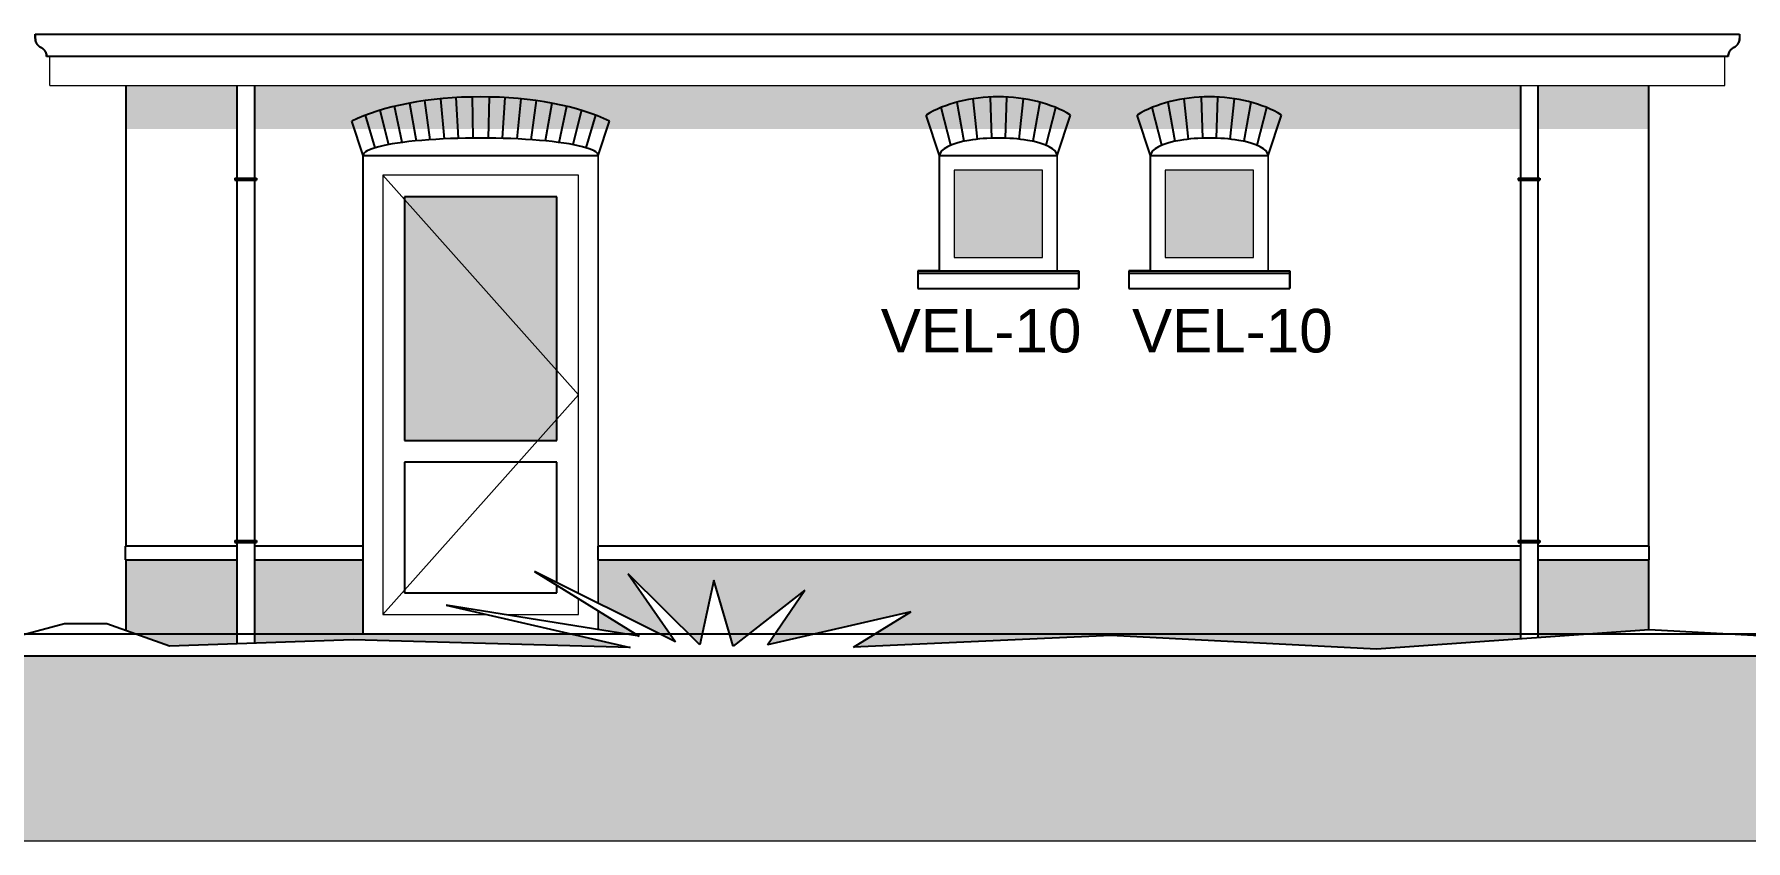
# Model space of a CAD drawing. Header units: millimetres. Extents: x 0 to 59350, y 0 to 29700.
# Drawn here: x 43399 to 47332, y 21826 to 23680 of the extents above; entities that cross this region are included whole.
import ezdxf

# ---------------------------------------------------------------- set-up
doc = ezdxf.new("R2010")
doc.units = ezdxf.units.MM
doc.linetypes.add('PUNKT2_S9', pattern=[1, 0, -1])
doc.linetypes.add('VERDECKT2_S2', pattern=[2.7, 2, -0.7])
doc.layers.add('Standard', color=7, linetype='Continuous', lineweight=25)
doc.styles.add('ARIAL', font='arial.ttf')

msp = doc.modelspace()

# ---------------------------------------------------------------- hatches: boundary and pattern name
at = {"layer": 'Standard', "linetype": 'PUNKT2_S9', "lineweight": 25}
for color, points in [(250, [(43609.5, 23462.4), (43864.5, 23462.4), (43864.5, 23562.4), (43609.5, 23562.4)]), (250, [(43904.5, 23462.4), (46814.5, 23462.4), (46814.5, 23562.4), (43904.5, 23562.4)]), (250, [(46854.5, 23562.4), (46854.5, 23462.4), (47109.5, 23462.4), (47109.5, 23562.4)]), (253, [(45716, 23166.9), (45716, 23367.9), (45513, 23367.9), (45513, 23166.9)]), (253, [(45998, 23367.9), (45998, 23166.9), (46201, 23166.9), (46201, 23367.9)]), (253, [(44599.5, 22746.4), (44599.5, 23306.4), (44249.5, 23306.4), (44249.5, 22746.4)]), (250, [(43609.5, 22471.9), (43609.5, 22309.2), (43709.3, 22273.6), (43864.5, 22278.8), (43864.5, 22471.9)]), (250, [(44154.5, 22471.9), (43904.5, 22471.9), (43904.5, 22280.2), (44131.8, 22287.9), (44768, 22270.7), (44634.7, 22301.4), (44154.5, 22301.4)]), (250, [(44694.5, 22471.9), (44694.5, 22372.1), (44872.5, 22283.6), (44763.4, 22439.6), (44928.2, 22276.4), (44960.7, 22425.3), (45004.9, 22273.6), (45169.7, 22402.4), (45083.8, 22276.4), (45413.5, 22352.3), (45281.6, 22271), (45873.2, 22297.9), (46483.9, 22266.4), (46814.5, 22289.8), (46814.5, 22471.9)]), (250, [(46854.5, 22471.9), (46854.5, 22292.6), (47109.5, 22310.7), (47109.5, 22471.9)]), (250, [(44694.5, 22311.7), (44788.9, 22296.5), (44694.5, 22354.6)])]:
    msp.add_hatch(color=color, dxfattribs=at).paths.add_polyline_path(points)
at = {"layer": 'Standard', "linetype": 'PUNKT2_S9', "lineweight": -3}
h = msp.add_hatch(color=0, dxfattribs=at)
h.paths.add_polyline_path([(51192, 22129.7), (51169.5, 22129.9), (51133.4, 22129.9), (51133.4, 22060.1), (51167.6, 22060.1), (51194.7, 22060.9), (51209.2, 22063.5), (51216.5, 22068), (51222.2, 22075.1), (51225.6, 22084.3), (51226.9, 22095.8), (51225.3, 22108.3), (51220.6, 22118.1), (51213.3, 22125.2), (51203.3, 22129)])
h.paths.add_polyline_path([(42847, 21826.4), (59072, 21826.4), (59072, 22251.4), (42847, 22251.4)])
h.paths.add_polyline_path([(52806.8, 21947.8), (52921.8, 21947.8), (52921.8, 21901.4), (52760.5, 21901.4), (52760.5, 22174.2), (52806.8, 22174.2)], flags=16)
h.paths.add_polyline_path([(52592, 22068.9), (52707.1, 22068.9), (52707.1, 22022.6), (52592, 22022.6), (52592, 21947.8), (52720, 21947.8), (52720, 21901.4), (52545.7, 21901.4), (52545.7, 22176.4), (52715.7, 22176.4), (52715.7, 22129.9), (52592, 22129.9)], flags=16)
h.paths.add_polyline_path([(52416.9, 21972.9), (52473, 22176.4), (52522.1, 22176.4), (52440.1, 21901.4), (52390.7, 21901.4), (52308.8, 22176.4), (52358.9, 22176.4)], flags=16)
h.paths.add_polyline_path([(52164.9, 22129.9), (52164.9, 22068.9), (52280, 22068.9), (52280, 22022.6), (52164.9, 22022.6), (52164.9, 21947.8), (52292.9, 21947.8), (52292.9, 21901.4), (52118.7, 21901.4), (52118.7, 22176.4), (52288.6, 22176.4), (52288.6, 22129.9)], flags=16)
h.paths.add_polyline_path([(52008.8, 22121.8), (51993.7, 22130.6), (51975.5, 22133.7), (51948.3, 22127.8), (51927.2, 22110.6), (51913.9, 22081.9), (51909.3, 22042.1), (51913.9, 21999.3), (51927.5, 21968.6), (51948.4, 21950.4), (51975, 21944.2), (51989.5, 21945.9), (52004.1, 21950.9), (52017.7, 21958.6), (52029.3, 21967.6), (52029.3, 22002.5), (51976.2, 22002.5), (51976.2, 22048.9), (52076, 22048.9), (52076, 21939.3), (52058.2, 21923.4), (52033.8, 21909.5), (52006.1, 21899.9), (51978, 21896.7), (51944.4, 21901.2), (51915.3, 21914.8), (51891.8, 21936.9), (51875.1, 21966.5), (51865, 22001.8), (51861.7, 22039.8), (51865.4, 22080.4), (51876.7, 22116.2), (51895.1, 22145.7), (51920.6, 22167.4), (51945.3, 22177.7), (51975.5, 22181.1), (52013.5, 22175.7), (52042.1, 22159.6), (52061.9, 22134), (52073, 22100.2), (52027, 22089.9), (52020, 22108.1)], flags=16)
h.paths.add_polyline_path([(51820.4, 22176.4), (51820.4, 22002.3), (51819.2, 21972.1), (51815.4, 21949.8), (51805.9, 21928.2), (51791, 21911.2), (51770.5, 21900.3), (51744.4, 21896.7), (51714.4, 21902.3), (51692.2, 21919.4), (51678.5, 21947.6), (51673.8, 21986.4), (51717.4, 21992.4), (51719.3, 21972.1), (51723.2, 21959), (51732.5, 21947.9), (51746, 21944.2), (51759.1, 21946.8), (51767.9, 21954.7), (51772.7, 21971), (51774.3, 21998.8), (51774.3, 22176.4)], flags=16)
h.paths.add_polyline_path([(51647.5, 22176.4), (51647.5, 21901.4), (51601.2, 21901.4), (51601.2, 22176.4)], flags=16)
h.paths.add_polyline_path([(51400.8, 22176.4), (51568.6, 22176.4), (51568.6, 22133.3), (51443, 21947.8), (51573.4, 21947.8), (51573.4, 21901.4), (51387.2, 21901.4), (51387.2, 21951.5), (51507.6, 22129.9), (51400.8, 22129.9)], flags=16)
h.paths.add_polyline_path([(51237.8, 22168.9), (51252.8, 22158.8), (51264.5, 22142.6), (51272, 22122.4), (51274.5, 22099.3), (51270.8, 22071), (51259.4, 22048.1), (51240.5, 22031.8), (51214, 22022.8), (51227.8, 22011.7), (51238.7, 21999.7), (51250.3, 21982.3), (51265.2, 21955.1), (51293.1, 21901.4), (51237.8, 21901.4), (51204.3, 21961.3), (51189.3, 21987.3), (51180, 22001.6), (51173.2, 22008.7), (51166, 22013), (51156.5, 22015.5), (51142.8, 22016.2), (51133.4, 22016.2), (51133.4, 21901.4), (51087.1, 21901.4), (51087.1, 22176.4), (51184.5, 22176.4), (51216.2, 22174.5)], flags=16)
h.paths.add_polyline_path([(50873.4, 21901.4), (50873.4, 22176.4), (51043.3, 22176.4), (51043.3, 22129.9), (50919.7, 22129.9), (50919.7, 22068.9), (51034.7, 22068.9), (51034.7, 22022.6), (50919.7, 22022.6), (50919.7, 21947.8), (51047.7, 21947.8), (51047.7, 21901.4)], flags=16)
h.paths.add_polyline_path([(50726.6, 22030.5), (50689.1, 21984.5), (50689.1, 21901.4), (50642.8, 21901.4), (50642.8, 22176.4), (50689.1, 22176.4), (50689.1, 22054.3), (50782.6, 22176.4), (50844.8, 22176.4), (50758.5, 22069.3), (50849.5, 21901.4), (50789.6, 21901.4)], flags=16)
h.paths.add_polyline_path([(50593.3, 21901.4), (50546.8, 21901.4), (50454.5, 22080.8), (50454.5, 21901.4), (50411.5, 21901.4), (50411.5, 22176.4), (50456.5, 22176.4), (50550.3, 21992.8), (50550.3, 22176.4), (50593.3, 22176.4)], flags=16)
h.paths.add_polyline_path([(50320.7, 21901.4), (50320.7, 22176.4), (50366.9, 22176.4), (50366.9, 21901.4)], flags=16)
h.paths.add_polyline_path([(50289.1, 21947.8), (50289.1, 21901.4), (50127.8, 21901.4), (50127.8, 22174.2), (50174, 22174.2), (50174, 21947.8)], flags=16)

# ---------------------------------------------------------------- linework, layer by layer
at = {"layer": 'Standard', "color": 25, "linetype": 'Continuous', "lineweight": -3}
for p, q in [((43401, 23679.9), (43401, 23669.9)), ((43401, 23669.9), (43401, 23679.9)), ((43401, 23679.9), (47318, 23679.9)), ((43401.1, 23669.6), (43401, 23669.9)), ((43401, 23669.9), (43401.1, 23669.6)), ((43401.1, 23668.7), (43401.1, 23669.6)), ((43401.1, 23669.6), (43401.1, 23668.7)), ((43401.1, 23668), (43401.1, 23668.7)), ((43401.1, 23668.7), (43401.1, 23668)), ((43401.2, 23667.2), (43401.1, 23668)), ((43401.1, 23668), (43401.2, 23667.2)), ((43401.3, 23666.5), (43401.2, 23667.2)), ((43401.2, 23667.2), (43401.3, 23666.5)), ((43401.4, 23665.7), (43401.3, 23666.5)), ((43401.3, 23666.5), (43401.4, 23665.7)), ((43401.6, 23664.9), (43401.4, 23665.7)), ((43401.4, 23665.7), (43401.6, 23664.9)), ((43401.8, 23664.2), (43401.6, 23664.9)), ((43401.6, 23664.9), (43401.8, 23664.2)), ((43402, 23663.5), (43401.8, 23664.2)), ((43401.8, 23664.2), (43402, 23663.5)), ((43402.2, 23662.7), (43402, 23663.5)), ((43402, 23663.5), (43402.2, 23662.7)), ((43402.5, 23662), (43402.2, 23662.7)), ((43402.2, 23662.7), (43402.5, 23662)), ((43402.8, 23661.3), (43402.5, 23662)), ((43402.5, 23662), (43402.8, 23661.3)), ((43403.1, 23660.6), (43402.8, 23661.3)), ((43402.8, 23661.3), (43403.1, 23660.6)), ((43403.4, 23659.9), (43403.1, 23660.6)), ((43403.1, 23660.6), (43403.4, 23659.9)), ((43403.8, 23659.2), (43403.4, 23659.9)), ((43403.4, 23659.9), (43403.8, 23659.2)), ((43404.1, 23658.5), (43403.8, 23659.2)), ((43403.8, 23659.2), (43404.1, 23658.5)), ((43404.5, 23657.9), (43404.1, 23658.5)), ((43404.1, 23658.5), (43404.5, 23657.9)), ((43405, 23657.2), (43404.5, 23657.9)), ((43404.5, 23657.9), (43405, 23657.2)), ((43405.4, 23656.6), (43405, 23657.2)), ((43405, 23657.2), (43405.4, 23656.6)), ((43405.9, 23656), (43405.4, 23656.6)), ((43405.4, 23656.6), (43405.9, 23656)), ((43406.3, 23655.4), (43405.9, 23656)), ((43405.9, 23656), (43406.3, 23655.4)), ((43406.9, 23654.8), (43406.3, 23655.4)), ((43406.3, 23655.4), (43406.9, 23654.8)), ((43407.4, 23654.2), (43406.9, 23654.8)), ((43406.9, 23654.8), (43407.4, 23654.2)), ((43407.9, 23653.7), (43407.4, 23654.2)), ((43407.4, 23654.2), (43407.9, 23653.7)), ((43408.5, 23653.1), (43407.9, 23653.7)), ((43407.9, 23653.7), (43408.5, 23653.1)), ((43409.1, 23652.6), (43408.5, 23653.1)), ((43408.5, 23653.1), (43409.1, 23652.6)), ((43409.7, 23652.1), (43409.1, 23652.6)), ((43409.1, 23652.6), (43409.7, 23652.1)), ((43410.3, 23651.7), (43409.7, 23652.1)), ((43409.7, 23652.1), (43410.3, 23651.7)), ((43410.9, 23651.2), (43410.3, 23651.7)), ((43410.3, 23651.7), (43410.9, 23651.2)), ((43411.5, 23650.8), (43410.9, 23651.2)), ((43410.9, 23651.2), (43411.5, 23650.8)), ((43412.2, 23650.4), (43411.5, 23650.8)), ((43411.5, 23650.8), (43412.2, 23650.4)), ((43412.9, 23650), (43412.2, 23650.4)), ((43412.2, 23650.4), (43412.9, 23650)), ((43413.5, 23649.7), (43412.9, 23650)), ((43412.9, 23650), (43413.5, 23649.7)), ((43414.7, 23649.1), (43413.5, 23649.7)), ((43413.5, 23649.7), (43414.7, 23649.1)), ((43415.4, 23648.7), (43414.7, 23649.1)), ((43414.7, 23649.1), (43415.4, 23648.7)), ((43416, 23648.4), (43415.4, 23648.7)), ((43415.4, 23648.7), (43416, 23648.4)), ((43416.7, 23648), (43416, 23648.4)), ((43416, 23648.4), (43416.7, 23648)), ((43417.3, 23647.5), (43416.7, 23648)), ((43416.7, 23648), (43417.3, 23647.5)), ((43417.9, 23647.1), (43417.3, 23647.5)), ((43417.3, 23647.5), (43417.9, 23647.1)), ((43418.6, 23646.6), (43417.9, 23647.1)), ((43417.9, 23647.1), (43418.6, 23646.6)), ((43419.2, 23646.1), (43418.6, 23646.6)), ((43418.6, 23646.6), (43419.2, 23646.1)), ((43419.7, 23645.6), (43419.2, 23646.1)), ((43419.2, 23646.1), (43419.7, 23645.6)), ((43420.3, 23645.1), (43419.7, 23645.6)), ((43419.7, 23645.6), (43420.3, 23645.1)), ((43420.8, 23644.5), (43420.3, 23645.1)), ((43420.3, 23645.1), (43420.8, 23644.5)), ((43421.4, 23643.9), (43420.8, 23644.5)), ((43420.8, 23644.5), (43421.4, 23643.9)), ((43421.9, 23643.4), (43421.4, 23643.9)), ((43421.4, 23643.9), (43421.9, 23643.4)), ((43422.3, 23642.8), (43421.9, 23643.4)), ((43421.9, 23643.4), (43422.3, 23642.8)), ((47297.2, 23643.4), (47296.8, 23642.8)), ((47296.8, 23642.8), (47297.2, 23643.4)), ((47297.7, 23643.9), (47297.2, 23643.4)), ((47297.2, 23643.4), (47297.7, 23643.9)), ((47298.3, 23644.5), (47297.7, 23643.9)), ((47297.7, 23643.9), (47298.3, 23644.5)), ((47298.8, 23645.1), (47298.3, 23644.5)), ((47298.3, 23644.5), (47298.8, 23645.1)), ((47299.4, 23645.6), (47298.8, 23645.1)), ((47298.8, 23645.1), (47299.4, 23645.6)), ((47299.9, 23646.1), (47299.4, 23645.6)), ((47299.4, 23645.6), (47299.9, 23646.1)), ((47300.5, 23646.6), (47299.9, 23646.1)), ((47299.9, 23646.1), (47300.5, 23646.6)), ((47301.2, 23647.1), (47300.5, 23646.6)), ((47300.5, 23646.6), (47301.2, 23647.1)), ((47301.8, 23647.5), (47301.2, 23647.1)), ((47301.2, 23647.1), (47301.8, 23647.5)), ((47302.4, 23648), (47301.8, 23647.5)), ((47301.8, 23647.5), (47302.4, 23648)), ((47303.1, 23648.4), (47302.4, 23648)), ((47302.4, 23648), (47303.1, 23648.4)), ((47303.7, 23648.7), (47303.1, 23648.4)), ((47303.1, 23648.4), (47303.7, 23648.7)), ((47304.4, 23649.1), (47303.7, 23648.7)), ((47303.7, 23648.7), (47304.4, 23649.1)), ((47305.6, 23649.7), (47304.4, 23649.1)), ((47304.4, 23649.1), (47305.6, 23649.7)), ((47306.2, 23650), (47305.6, 23649.7)), ((47305.6, 23649.7), (47306.2, 23650)), ((47306.9, 23650.4), (47306.2, 23650)), ((47306.2, 23650), (47306.9, 23650.4)), ((47307.6, 23650.8), (47306.9, 23650.4)), ((47306.9, 23650.4), (47307.6, 23650.8)), ((47308.2, 23651.2), (47307.6, 23650.8)), ((47307.6, 23650.8), (47308.2, 23651.2)), ((47308.8, 23651.7), (47308.2, 23651.2)), ((47308.2, 23651.2), (47308.8, 23651.7)), ((47309.4, 23652.1), (47308.8, 23651.7)), ((47308.8, 23651.7), (47309.4, 23652.1)), ((47310, 23652.6), (47309.4, 23652.1)), ((47309.4, 23652.1), (47310, 23652.6)), ((47310.6, 23653.1), (47310, 23652.6)), ((47310, 23652.6), (47310.6, 23653.1)), ((47311.2, 23653.7), (47310.6, 23653.1)), ((47310.6, 23653.1), (47311.2, 23653.7)), ((47311.7, 23654.2), (47311.2, 23653.7)), ((47311.2, 23653.7), (47311.7, 23654.2)), ((47312.2, 23654.8), (47311.7, 23654.2)), ((47311.7, 23654.2), (47312.2, 23654.8)), ((47312.8, 23655.4), (47312.2, 23654.8)), ((47312.2, 23654.8), (47312.8, 23655.4)), ((47313.2, 23656), (47312.8, 23655.4)), ((47312.8, 23655.4), (47313.2, 23656)), ((47313.7, 23656.6), (47313.2, 23656)), ((47313.2, 23656), (47313.7, 23656.6)), ((47314.1, 23657.2), (47313.7, 23656.6)), ((47313.7, 23656.6), (47314.1, 23657.2)), ((47314.6, 23657.9), (47314.1, 23657.2)), ((47314.1, 23657.2), (47314.6, 23657.9)), ((47315, 23658.5), (47314.6, 23657.9)), ((47314.6, 23657.9), (47315, 23658.5)), ((47315.3, 23659.2), (47315, 23658.5)), ((47315, 23658.5), (47315.3, 23659.2)), ((47315.7, 23659.9), (47315.3, 23659.2)), ((47315.3, 23659.2), (47315.7, 23659.9)), ((47316, 23660.6), (47315.7, 23659.9)), ((47315.7, 23659.9), (47316, 23660.6)), ((47316.3, 23661.3), (47316, 23660.6)), ((47316, 23660.6), (47316.3, 23661.3)), ((47316.6, 23662), (47316.3, 23661.3)), ((47316.3, 23661.3), (47316.6, 23662)), ((47316.9, 23662.7), (47316.6, 23662)), ((47316.6, 23662), (47316.9, 23662.7)), ((47317.1, 23663.5), (47316.9, 23662.7)), ((47316.9, 23662.7), (47317.1, 23663.5)), ((47317.3, 23664.2), (47317.1, 23663.5)), ((47317.1, 23663.5), (47317.3, 23664.2)), ((47317.5, 23664.9), (47317.3, 23664.2)), ((47317.3, 23664.2), (47317.5, 23664.9)), ((47317.7, 23665.7), (47317.5, 23664.9)), ((47317.5, 23664.9), (47317.7, 23665.7)), ((47317.8, 23666.5), (47317.7, 23665.7)), ((47317.7, 23665.7), (47317.8, 23666.5)), ((47317.9, 23667.2), (47317.8, 23666.5)), ((47317.8, 23666.5), (47317.9, 23667.2)), ((47318, 23668), (47317.9, 23667.2)), ((47317.9, 23667.2), (47318, 23668)), ((47318, 23679.9), (47318, 23669.9)), ((47318, 23679.9), (47318, 23669.9)), ((47318, 23669.9), (47318, 23669.6)), ((47318, 23669.6), (47318, 23669.9)), ((47318, 23669.6), (47318, 23668.7)), ((47318, 23668.7), (47318, 23669.6)), ((47318, 23668.7), (47318, 23668)), ((47318, 23668), (47318, 23668.7)), ((43422.8, 23642.1), (43422.3, 23642.8)), ((43422.3, 23642.8), (43422.8, 23642.1)), ((43423.2, 23641.5), (43422.8, 23642.1)), ((43422.8, 23642.1), (43423.2, 23641.5)), ((43423.7, 23640.9), (43423.2, 23641.5)), ((43423.2, 23641.5), (43423.7, 23640.9)), ((43424, 23640.2), (43423.7, 23640.9)), ((43423.7, 23640.9), (43424, 23640.2)), ((43424.4, 23639.5), (43424, 23640.2)), ((43424, 23640.2), (43424.4, 23639.5)), ((43424.8, 23638.8), (43424.4, 23639.5)), ((43424.4, 23639.5), (43424.8, 23638.8)), ((43425.1, 23638.1), (43424.8, 23638.8)), ((43424.8, 23638.8), (43425.1, 23638.1)), ((43425.4, 23637.4), (43425.1, 23638.1)), ((43425.1, 23638.1), (43425.4, 23637.4)), ((43425.7, 23636.7), (43425.4, 23637.4)), ((43425.4, 23637.4), (43425.7, 23636.7)), ((43425.9, 23636), (43425.7, 23636.7)), ((43425.7, 23636.7), (43425.9, 23636)), ((43426.2, 23635.2), (43425.9, 23636)), ((43425.9, 23636), (43426.2, 23635.2)), ((43426.4, 23634.5), (43426.2, 23635.2)), ((43426.2, 23635.2), (43426.4, 23634.5)), ((43426.5, 23633.7), (43426.4, 23634.5)), ((43426.4, 23634.5), (43426.5, 23633.7)), ((43426.7, 23633), (43426.5, 23633.7)), ((43426.5, 23633.7), (43426.7, 23633)), ((43426.8, 23632.2), (43426.7, 23633)), ((43426.7, 23633), (43426.8, 23632.2)), ((43426.9, 23631.5), (43426.8, 23632.2)), ((43426.8, 23632.2), (43426.9, 23631.5)), ((43427, 23630.7), (43426.9, 23631.5)), ((43426.9, 23631.5), (43427, 23630.7)), ((43427, 23630), (43427, 23630.7)), ((43427, 23630.7), (43427, 23630)), ((43427, 23628.9), (43427, 23630)), ((43427, 23630), (43427, 23628.9)), ((47292.1, 23628.9), (43427, 23628.9)), ((47292.2, 23631.5), (47292.1, 23630.7)), ((47292.1, 23630.7), (47292.2, 23631.5)), ((47292.1, 23630.7), (47292.1, 23630)), ((47292.1, 23630), (47292.1, 23630.7)), ((47292.1, 23630), (47292.1, 23628.9)), ((47292.1, 23628.9), (47292.1, 23630)), ((47292.3, 23632.2), (47292.2, 23631.5)), ((47292.2, 23631.5), (47292.3, 23632.2)), ((47292.4, 23633), (47292.3, 23632.2)), ((47292.3, 23632.2), (47292.4, 23633)), ((47292.6, 23633.7), (47292.4, 23633)), ((47292.4, 23633), (47292.6, 23633.7)), ((47292.7, 23634.5), (47292.6, 23633.7)), ((47292.6, 23633.7), (47292.7, 23634.5)), ((47292.9, 23635.2), (47292.7, 23634.5)), ((47292.7, 23634.5), (47292.9, 23635.2)), ((47293.2, 23636), (47292.9, 23635.2)), ((47292.9, 23635.2), (47293.2, 23636)), ((47293.4, 23636.7), (47293.2, 23636)), ((47293.2, 23636), (47293.4, 23636.7)), ((47293.7, 23637.4), (47293.4, 23636.7)), ((47293.4, 23636.7), (47293.7, 23637.4)), ((47294, 23638.1), (47293.7, 23637.4)), ((47293.7, 23637.4), (47294, 23638.1)), ((47294.3, 23638.8), (47294, 23638.1)), ((47294, 23638.1), (47294.3, 23638.8)), ((47294.7, 23639.5), (47294.3, 23638.8)), ((47294.3, 23638.8), (47294.7, 23639.5)), ((47295.1, 23640.2), (47294.7, 23639.5)), ((47294.7, 23639.5), (47295.1, 23640.2)), ((47295.4, 23640.9), (47295.1, 23640.2)), ((47295.1, 23640.2), (47295.4, 23640.9)), ((47295.9, 23641.5), (47295.4, 23640.9)), ((47295.4, 23640.9), (47295.9, 23641.5)), ((47296.3, 23642.1), (47295.9, 23641.5)), ((47295.9, 23641.5), (47296.3, 23642.1)), ((47296.8, 23642.8), (47296.3, 23642.1)), ((47296.3, 23642.1), (47296.8, 23642.8)), ((43609.5, 22503.4), (43608.5, 22503.4)), ((43608.5, 22471.9), (43608.5, 22503.4)), ((43864.5, 22503.4), (43609.5, 22503.4)), ((44154.5, 22503.4), (43904.5, 22503.4)), ((44154.5, 22471.9), (44154.5, 22503.4)), ((46814.5, 22503.4), (44694.5, 22503.4)), ((44694.5, 22471.9), (44694.5, 22503.4)), ((47109.5, 22503.4), (46854.5, 22503.4)), ((47110.5, 22503.4), (47109.5, 22503.4)), ((47110.5, 22471.9), (47110.5, 22503.4)), ((43608.5, 22471.9), (43609.5, 22471.9)), ((43609.5, 22471.9), (43864.5, 22471.9)), ((43904.5, 22471.9), (44154.5, 22471.9)), ((44694.5, 22471.9), (46814.5, 22471.9)), ((46854.5, 22471.9), (47109.5, 22471.9)), ((47109.5, 22471.9), (47110.5, 22471.9))]:
    msp.add_line(p, q, dxfattribs=at)
at = {"layer": 'Standard', "color": 51, "linetype": 'Continuous', "lineweight": 18}
for p, q in [((43434.5, 23562.4), (43434.5, 23628.9)), ((47284.5, 23562.4), (47284.5, 23628.9)), ((43434.5, 23562.4), (47284.5, 23562.4)), ((44154.5, 23401.4), (44694.5, 23401.4)), ((44154.5, 22503.4), (44154.5, 23401.4)), ((44694.5, 23401.4), (44694.5, 22503.4)), ((45479.5, 23135.9), (45479.5, 23401.4)), ((45479.5, 23401.4), (45513, 23401.4)), ((45513, 23401.4), (45716, 23401.4)), ((45716, 23367.9), (45513, 23367.9)), ((45513, 23367.9), (45513, 23166.9)), ((45716, 23401.4), (45749.5, 23401.4)), ((45716, 23166.9), (45716, 23367.9)), ((45749.5, 23401.4), (45749.5, 23135.9)), ((45964.5, 23135.9), (45964.5, 23401.4)), ((45964.5, 23401.4), (45998, 23401.4)), ((45998, 23401.4), (46201, 23401.4)), ((46201, 23367.9), (45998, 23367.9)), ((45998, 23367.9), (45998, 23166.9)), ((46201, 23401.4), (46234.5, 23401.4)), ((46201, 23166.9), (46201, 23367.9)), ((46234.5, 23401.4), (46234.5, 23135.9)), ((44649.5, 23356.4), (44199.5, 23356.4)), ((44199.5, 23356.4), (44199.5, 22346.4)), ((44649.5, 22394.5), (44649.5, 23356.4)), ((45513, 23166.9), (45716, 23166.9)), ((45998, 23166.9), (46201, 23166.9)), ((44154.5, 22301.4), (44154.5, 22471.9)), ((44694.5, 22471.9), (44694.5, 22372.1)), ((44199.5, 22346.4), (44439.3, 22346.4)), ((44479.3, 22346.4), (44649.5, 22346.4)), ((44649.5, 22346.4), (44649.5, 22382.4)), ((44694.5, 22354.6), (44694.5, 22311.7)), ((44634.7, 22301.4), (44154.5, 22301.4))]:
    msp.add_line(p, q, dxfattribs=at)
at = {"layer": 'Standard', "color": 7, "linetype": 'Continuous', "lineweight": 25}
for p, q in [((43609.5, 22503.4), (43609.5, 23562.4)), ((47109.5, 22503.4), (47109.5, 23562.4)), ((44154.5, 22301.4), (44154.5, 23401.4)), ((44154.5, 23401.4), (44694.5, 23401.4)), ((45479.5, 23401.4), (45749.5, 23401.4)), ((45479.5, 23135.9), (45479.5, 23401.4)), ((45964.5, 23401.4), (46234.5, 23401.4)), ((45964.5, 23135.9), (45964.5, 23401.4)), ((45479.5, 23135.9), (45429.5, 23135.9)), ((45429.5, 23135.9), (45429.5, 23095.9)), ((45799.5, 23095.9), (45799.5, 23135.9)), ((45964.5, 23135.9), (45914.5, 23135.9)), ((45914.5, 23135.9), (45914.5, 23095.9)), ((46284.5, 23095.9), (46284.5, 23135.9)), ((45429.5, 23095.9), (45799.5, 23095.9)), ((45914.5, 23095.9), (46284.5, 23095.9)), ((43608.5, 22471.9), (43608.5, 22503.4)), ((43608.5, 22503.4), (43609.5, 22503.4)), ((47110.5, 22503.4), (47109.5, 22503.4)), ((47110.5, 22471.9), (47110.5, 22503.4)), ((43609.5, 22471.9), (43608.5, 22471.9)), ((43609.5, 22309.2), (43609.5, 22471.9)), ((47109.5, 22310.7), (47109.5, 22471.9)), ((47109.5, 22471.9), (47110.5, 22471.9))]:
    msp.add_line(p, q, dxfattribs=at)
at = {"layer": 'Standard', "color": 36, "linetype": 'Continuous', "lineweight": 18}
for p, q in [((43609.5, 22503.4), (43609.5, 23562.4)), ((47109.5, 23562.4), (47109.5, 22503.4)), ((44694.5, 23401.4), (44154.5, 23401.4)), ((44154.5, 23401.4), (44154.5, 22503.4)), ((44694.5, 22503.4), (44694.5, 23401.4)), ((45749.5, 23401.4), (45479.5, 23401.4)), ((45479.5, 23401.4), (45479.5, 23135.9)), ((45749.5, 23135.9), (45749.5, 23401.4)), ((45964.5, 23401.4), (45964.5, 23135.9)), ((46234.5, 23401.4), (45964.5, 23401.4)), ((46234.5, 23135.9), (46234.5, 23401.4)), ((43609.5, 22309.2), (43609.5, 22471.9)), ((44154.5, 22471.9), (44154.5, 22301.4)), ((44694.5, 22372.1), (44694.5, 22471.9)), ((47109.5, 22471.9), (47109.5, 22310.7)), ((44694.5, 22311.7), (44694.5, 22354.6)), ((44154.5, 22301.4), (44634.7, 22301.4))]:
    msp.add_line(p, q, dxfattribs=at)
at = {"layer": 'Standard', "color": 7, "linetype": 'Continuous', "lineweight": -3}
for p, q in [((43864.5, 23562.4), (43864.5, 23349.4)), ((43904.5, 23562.4), (43904.5, 23349.4)), ((44308.5, 23437.5), (44296.2, 23527.3)), ((44332, 23531.5), (44341.1, 23439.5)), ((44373.9, 23440.7), (44368.3, 23534.3)), ((44404.9, 23535.7), (44406.9, 23441.3)), ((44444.2, 23535.7), (44442.2, 23441.3)), ((44475.2, 23440.7), (44480.8, 23534.3)), ((44517.1, 23531.5), (44508, 23439.5)), ((44540.6, 23437.5), (44552.9, 23527.3)), ((45566.7, 23438.8), (45556.7, 23531.6)), ((45595.8, 23535.5), (45599.1, 23441.2)), ((45633.3, 23535.5), (45630, 23441.2)), ((45662.4, 23438.8), (45672.4, 23531.6)), ((46051.7, 23438.8), (46041.7, 23531.6)), ((46080.8, 23535.5), (46084.1, 23441.2)), ((46118.3, 23535.5), (46115, 23441.2)), ((46147.4, 23438.8), (46157.4, 23531.6)), ((46814.5, 23562.4), (46814.5, 23349.4)), ((46854.5, 23562.4), (46854.5, 23349.4)), ((44181.9, 23419), (44159.9, 23493.9)), ((44192.7, 23505.2), (44212.7, 23426.2)), ((44244.2, 23431.2), (44226.4, 23514.3)), ((44261, 23521.6), (44276.2, 23434.8)), ((44588.1, 23521.6), (44572.9, 23434.8)), ((44604.9, 23431.2), (44622.7, 23514.3)), ((44656.4, 23505.2), (44636.4, 23426.2)), ((44667.2, 23419), (44689.2, 23493.9)), ((45479.5, 23401.4), (45448.6, 23494.3)), ((45505, 23424.8), (45482.8, 23511.5)), ((45518.9, 23523.7), (45535.2, 23433.8)), ((45710.2, 23523.7), (45693.9, 23433.8)), ((45724.1, 23424.8), (45746.3, 23511.5)), ((45749.5, 23401.4), (45780.5, 23494.3)), ((45964.5, 23401.4), (45933.6, 23494.3)), ((45990, 23424.8), (45967.8, 23511.5)), ((46003.9, 23523.7), (46020.2, 23433.8)), ((46195.2, 23523.7), (46178.9, 23433.8)), ((46209.1, 23424.8), (46231.3, 23511.5)), ((46234.5, 23401.4), (46265.5, 23494.3)), ((44154.5, 23401.4), (44128.4, 23479.8)), ((44694.5, 23401.4), (44720.7, 23479.8)), ((43859.4, 23349.4), (43859.7, 23349.4)), ((43859.4, 23349.4), (43859.4, 23344.2)), ((43859.4, 23344.2), (43859.7, 23344.2)), ((43859.7, 23349.4), (43860.7, 23349.4)), ((43859.7, 23344.2), (43860.7, 23344.2)), ((43860.7, 23349.4), (43862.2, 23349.4)), ((43860.7, 23344.2), (43862.2, 23344.2)), ((43862.2, 23349.4), (43864.2, 23349.4)), ((43862.2, 23344.2), (43864.2, 23344.2)), ((43864.2, 23349.4), (43866.8, 23349.4)), ((43864.2, 23344.2), (43866.8, 23344.2)), ((43864.5, 23344.2), (43864.5, 22516.8)), ((43866.8, 23349.4), (43869.7, 23349.4)), ((43866.8, 23344.2), (43869.7, 23344.2)), ((43869.7, 23349.4), (43873.1, 23349.4)), ((43869.7, 23344.2), (43873.1, 23344.2)), ((43873.1, 23349.4), (43876.7, 23349.4)), ((43873.1, 23344.2), (43876.7, 23344.2)), ((43876.7, 23349.4), (43880.5, 23349.4)), ((43876.7, 23344.2), (43880.5, 23344.2)), ((43880.5, 23349.4), (43884.4, 23349.4)), ((43880.5, 23344.2), (43884.4, 23344.2)), ((43884.4, 23349.4), (43888.4, 23349.4)), ((43884.4, 23344.2), (43888.4, 23344.2)), ((43888.4, 23349.4), (43892.2, 23349.4)), ((43888.4, 23344.2), (43892.2, 23344.2)), ((43892.2, 23349.4), (43895.8, 23349.4)), ((43892.2, 23344.2), (43895.8, 23344.2)), ((43895.8, 23349.4), (43899.1, 23349.4)), ((43895.8, 23344.2), (43899.1, 23344.2)), ((43899.1, 23349.4), (43902.1, 23349.4)), ((43899.1, 23344.2), (43902.1, 23344.2)), ((43902.1, 23349.4), (43902.9, 23349.4)), ((43902.1, 23344.2), (43902.9, 23344.2)), ((43902.9, 23349.4), (43902.9, 23344.2)), ((43903, 23349.4), (43903.7, 23349.4)), ((43903, 23344.2), (43903.7, 23344.2)), ((43903.7, 23349.4), (43904, 23349.4)), ((43903.7, 23344.2), (43904, 23344.2)), ((43904, 23349.4), (43904.7, 23349.4)), ((43904, 23344.2), (43904, 23349.4)), ((43904, 23344.2), (43904.7, 23344.2)), ((43904.5, 23344.2), (43904.5, 22516.8)), ((43904.7, 23349.4), (43905, 23349.4)), ((43904.7, 23344.2), (43905, 23344.2)), ((43905, 23349.4), (43905, 23344.2)), ((43905, 23349.4), (43905.6, 23349.4)), ((43905, 23344.2), (43905.6, 23344.2)), ((43905.6, 23349.4), (43906.2, 23349.4)), ((43905.6, 23344.2), (43906.2, 23344.2)), ((43906.2, 23349.4), (43906.6, 23349.4)), ((43906.2, 23344.2), (43906.6, 23344.2)), ((43906.6, 23349.4), (43906.7, 23349.4)), ((43906.6, 23344.2), (43906.6, 23349.4)), ((43906.6, 23344.2), (43906.7, 23344.2)), ((43906.8, 23349.4), (43906.8, 23344.2)), ((43906.8, 23349.4), (43907.2, 23349.4)), ((43906.8, 23344.2), (43907.2, 23344.2)), ((43907.2, 23349.4), (43907.6, 23349.4)), ((43907.2, 23344.2), (43907.6, 23344.2)), ((43907.6, 23349.4), (43908, 23349.4)), ((43907.6, 23344.2), (43908, 23344.2)), ((43908, 23349.4), (43908.4, 23349.4)), ((43908, 23344.2), (43908.4, 23344.2)), ((43908.4, 23349.4), (43908.7, 23349.4)), ((43908.4, 23344.2), (43908.7, 23344.2)), ((43908.7, 23349.4), (43908.9, 23349.4)), ((43908.7, 23344.2), (43908.9, 23344.2)), ((43908.9, 23349.4), (43909.2, 23349.4)), ((43908.9, 23344.2), (43909.2, 23344.2)), ((43909.2, 23349.4), (43909.3, 23349.4)), ((43909.2, 23344.2), (43909.3, 23344.2)), ((43909.3, 23349.4), (43909.4, 23349.4)), ((43909.3, 23344.2), (43909.4, 23344.2)), ((43909.4, 23349.4), (43909.5, 23349.4)), ((43909.4, 23344.2), (43909.5, 23344.2)), ((43909.5, 23349.4), (43909.5, 23344.2)), ((46809.4, 23349.4), (46809.7, 23349.4)), ((46809.4, 23349.4), (46809.4, 23344.2)), ((46809.4, 23344.2), (46809.7, 23344.2)), ((46809.7, 23349.4), (46810.7, 23349.4)), ((46809.7, 23344.2), (46810.7, 23344.2)), ((46810.7, 23349.4), (46812.2, 23349.4)), ((46810.7, 23344.2), (46812.2, 23344.2)), ((46812.2, 23349.4), (46814.2, 23349.4)), ((46812.2, 23344.2), (46814.2, 23344.2)), ((46814.2, 23349.4), (46816.8, 23349.4)), ((46814.2, 23344.2), (46816.8, 23344.2)), ((46814.5, 23344.2), (46814.5, 22516.8)), ((46816.8, 23349.4), (46819.7, 23349.4)), ((46816.8, 23344.2), (46819.7, 23344.2)), ((46819.7, 23349.4), (46823.1, 23349.4)), ((46819.7, 23344.2), (46823.1, 23344.2)), ((46823.1, 23349.4), (46826.7, 23349.4)), ((46823.1, 23344.2), (46826.7, 23344.2)), ((46826.7, 23349.4), (46830.5, 23349.4)), ((46826.7, 23344.2), (46830.5, 23344.2)), ((46830.5, 23349.4), (46834.4, 23349.4)), ((46830.5, 23344.2), (46834.4, 23344.2)), ((46834.4, 23349.4), (46838.4, 23349.4)), ((46834.4, 23344.2), (46838.4, 23344.2)), ((46838.4, 23349.4), (46842.2, 23349.4)), ((46838.4, 23344.2), (46842.2, 23344.2)), ((46842.2, 23349.4), (46845.8, 23349.4)), ((46842.2, 23344.2), (46845.8, 23344.2)), ((46845.8, 23349.4), (46849.1, 23349.4)), ((46845.8, 23344.2), (46849.1, 23344.2)), ((46849.1, 23349.4), (46852.1, 23349.4)), ((46849.1, 23344.2), (46852.1, 23344.2)), ((46852.1, 23349.4), (46852.9, 23349.4)), ((46852.1, 23344.2), (46852.9, 23344.2)), ((46852.9, 23349.4), (46852.9, 23344.2)), ((46853, 23349.4), (46853.7, 23349.4)), ((46853, 23344.2), (46853.7, 23344.2)), ((46853.7, 23349.4), (46854, 23349.4)), ((46853.7, 23344.2), (46854, 23344.2)), ((46854, 23349.4), (46854.7, 23349.4)), ((46854, 23344.2), (46854, 23349.4)), ((46854, 23344.2), (46854.7, 23344.2)), ((46854.5, 23344.2), (46854.5, 22516.8)), ((46854.7, 23349.4), (46855, 23349.4)), ((46854.7, 23344.2), (46855, 23344.2)), ((46855, 23349.4), (46855, 23344.2)), ((46855, 23349.4), (46855.6, 23349.4)), ((46855, 23344.2), (46855.6, 23344.2)), ((46855.6, 23349.4), (46856.2, 23349.4)), ((46855.6, 23344.2), (46856.2, 23344.2)), ((46856.2, 23349.4), (46856.6, 23349.4)), ((46856.2, 23344.2), (46856.6, 23344.2)), ((46856.6, 23349.4), (46856.7, 23349.4)), ((46856.6, 23344.2), (46856.6, 23349.4)), ((46856.6, 23344.2), (46856.7, 23344.2)), ((46856.8, 23349.4), (46856.8, 23344.2)), ((46856.8, 23349.4), (46857.2, 23349.4)), ((46856.8, 23344.2), (46857.2, 23344.2)), ((46857.2, 23349.4), (46857.6, 23349.4)), ((46857.2, 23344.2), (46857.6, 23344.2)), ((46857.6, 23349.4), (46858, 23349.4)), ((46857.6, 23344.2), (46858, 23344.2)), ((46858, 23349.4), (46858.4, 23349.4)), ((46858, 23344.2), (46858.4, 23344.2)), ((46858.4, 23349.4), (46858.7, 23349.4)), ((46858.4, 23344.2), (46858.7, 23344.2)), ((46858.7, 23349.4), (46858.9, 23349.4)), ((46858.7, 23344.2), (46858.9, 23344.2)), ((46858.9, 23349.4), (46859.2, 23349.4)), ((46858.9, 23344.2), (46859.2, 23344.2)), ((46859.2, 23349.4), (46859.3, 23349.4)), ((46859.2, 23344.2), (46859.3, 23344.2)), ((46859.3, 23349.4), (46859.4, 23349.4)), ((46859.3, 23344.2), (46859.4, 23344.2)), ((46859.4, 23349.4), (46859.5, 23349.4)), ((46859.4, 23344.2), (46859.5, 23344.2)), ((46859.5, 23349.4), (46859.5, 23344.2)), ((43859.3, 22516.8), (43859.3, 22511.6)), ((43859.3, 22516.8), (43859.7, 22516.8)), ((43859.3, 22511.6), (43859.7, 22511.6)), ((43859.7, 22516.8), (43860.6, 22516.8)), ((43859.7, 22511.6), (43860.6, 22511.6)), ((43860.6, 22516.8), (43862.1, 22516.8)), ((43860.6, 22511.6), (43862.1, 22511.6)), ((43862.1, 22516.8), (43864.1, 22516.8)), ((43862.1, 22511.6), (43864.1, 22511.6)), ((43864.1, 22516.8), (43866.7, 22516.8)), ((43864.1, 22511.6), (43866.7, 22511.6)), ((43864.5, 22511.6), (43864.5, 22278.8)), ((43866.7, 22516.8), (43869.7, 22516.8)), ((43866.7, 22511.6), (43869.7, 22511.6)), ((43869.7, 22516.8), (43873, 22516.8)), ((43869.7, 22511.6), (43873, 22511.6)), ((43873, 22516.8), (43876.6, 22516.8)), ((43873, 22511.6), (43876.6, 22511.6)), ((43876.6, 22516.8), (43880.4, 22516.8)), ((43876.6, 22511.6), (43880.4, 22511.6)), ((43880.4, 22516.8), (43884.3, 22516.8)), ((43880.4, 22511.6), (43884.3, 22511.6)), ((43884.3, 22516.8), (43888.3, 22516.8)), ((43884.3, 22511.6), (43888.3, 22511.6)), ((43888.3, 22516.8), (43892.1, 22516.8)), ((43888.3, 22511.6), (43892.1, 22511.6)), ((43892.1, 22516.8), (43895.7, 22516.8)), ((43892.1, 22511.6), (43895.7, 22511.6)), ((43895.7, 22516.8), (43897.8, 22516.8)), ((43895.7, 22511.6), (43897.8, 22511.6)), ((43897, 22516.8), (43898, 22516.8)), ((43897, 22511.6), (43898, 22511.6)), ((43897.8, 22516.8), (43897.8, 22511.6)), ((43898, 22516.8), (43899, 22516.8)), ((43898, 22511.6), (43898, 22516.8)), ((43898, 22511.6), (43899, 22511.6)), ((43899, 22516.8), (43899.6, 22516.8)), ((43899, 22511.6), (43899.6, 22511.6)), ((43899.6, 22516.8), (43899.6, 22511.6)), ((43899.6, 22516.8), (43899.8, 22516.8)), ((43899.6, 22511.6), (43899.8, 22511.6)), ((43899.8, 22516.8), (43900.6, 22516.8)), ((43899.8, 22511.6), (43900.6, 22511.6)), ((43900.6, 22516.8), (43901.4, 22516.8)), ((43900.6, 22511.6), (43901.4, 22511.6)), ((43901.4, 22516.8), (43901.8, 22516.8)), ((43901.4, 22511.6), (43901.8, 22511.6)), ((43901.8, 22516.8), (43902, 22516.8)), ((43901.8, 22511.6), (43901.8, 22516.8)), ((43901.8, 22511.6), (43902, 22511.6)), ((43902, 22516.8), (43902.1, 22516.8)), ((43902, 22511.6), (43902.1, 22511.6)), ((43902.1, 22516.8), (43902.1, 22511.6)), ((43902.1, 22516.8), (43902.2, 22516.8)), ((43902.1, 22511.6), (43902.2, 22511.6)), ((43902.2, 22516.8), (43903, 22516.8)), ((43902.2, 22511.6), (43903, 22511.6)), ((43903, 22516.8), (43903.7, 22516.8)), ((43903, 22511.6), (43903.7, 22511.6)), ((43903.7, 22516.8), (43904.4, 22516.8)), ((43903.7, 22511.6), (43904.4, 22511.6)), ((43904.4, 22516.8), (43905, 22516.8)), ((43904.4, 22511.6), (43905, 22511.6)), ((43904.5, 22511.6), (43904.5, 22280.2)), ((43905, 22516.8), (43905.6, 22516.8)), ((43905, 22511.6), (43905.6, 22511.6)), ((43905.6, 22516.8), (43906.2, 22516.8)), ((43905.6, 22511.6), (43906.2, 22511.6)), ((43906.2, 22516.8), (43906.7, 22516.8)), ((43906.2, 22511.6), (43906.7, 22511.6)), ((43906.7, 22516.8), (43907.2, 22516.8)), ((43906.7, 22511.6), (43907.2, 22511.6)), ((43907.2, 22516.8), (43907.6, 22516.8)), ((43907.2, 22511.6), (43907.6, 22511.6)), ((43907.6, 22516.8), (43908, 22516.8)), ((43907.6, 22511.6), (43908, 22511.6)), ((43908, 22516.8), (43908.4, 22516.8)), ((43908, 22511.6), (43908.4, 22511.6)), ((43908.4, 22516.8), (43908.7, 22516.8)), ((43908.4, 22511.6), (43908.7, 22511.6)), ((43908.7, 22516.8), (43908.9, 22516.8)), ((43908.7, 22511.6), (43908.9, 22511.6)), ((43908.9, 22516.8), (43909.2, 22516.8)), ((43908.9, 22511.6), (43909.2, 22511.6)), ((43909.2, 22516.8), (43909.3, 22516.8)), ((43909.2, 22511.6), (43909.3, 22511.6)), ((43909.3, 22516.8), (43909.4, 22516.8)), ((43909.3, 22511.6), (43909.4, 22511.6)), ((43909.4, 22516.8), (43909.5, 22516.8)), ((43909.4, 22511.6), (43909.5, 22511.6)), ((43909.5, 22516.8), (43909.5, 22511.6)), ((46809.3, 22516.8), (46809.3, 22511.6)), ((46809.3, 22516.8), (46809.7, 22516.8)), ((46809.3, 22511.6), (46809.7, 22511.6)), ((46809.7, 22516.8), (46810.6, 22516.8)), ((46809.7, 22511.6), (46810.6, 22511.6)), ((46810.6, 22516.8), (46812.1, 22516.8)), ((46810.6, 22511.6), (46812.1, 22511.6)), ((46812.1, 22516.8), (46814.1, 22516.8)), ((46812.1, 22511.6), (46814.1, 22511.6)), ((46814.1, 22516.8), (46816.7, 22516.8)), ((46814.1, 22511.6), (46816.7, 22511.6)), ((46814.5, 22511.6), (46814.5, 22289.8)), ((46816.7, 22516.8), (46819.7, 22516.8)), ((46816.7, 22511.6), (46819.7, 22511.6)), ((46819.7, 22516.8), (46823, 22516.8)), ((46819.7, 22511.6), (46823, 22511.6)), ((46823, 22516.8), (46826.6, 22516.8)), ((46823, 22511.6), (46826.6, 22511.6)), ((46826.6, 22516.8), (46830.4, 22516.8)), ((46826.6, 22511.6), (46830.4, 22511.6)), ((46830.4, 22516.8), (46834.3, 22516.8)), ((46830.4, 22511.6), (46834.3, 22511.6)), ((46834.3, 22516.8), (46838.3, 22516.8)), ((46834.3, 22511.6), (46838.3, 22511.6)), ((46838.3, 22516.8), (46842.1, 22516.8)), ((46838.3, 22511.6), (46842.1, 22511.6)), ((46842.1, 22516.8), (46845.7, 22516.8)), ((46842.1, 22511.6), (46845.7, 22511.6)), ((46845.7, 22516.8), (46847.8, 22516.8)), ((46845.7, 22511.6), (46847.8, 22511.6)), ((46847, 22516.8), (46848, 22516.8)), ((46847, 22511.6), (46848, 22511.6)), ((46847.8, 22516.8), (46847.8, 22511.6)), ((46848, 22516.8), (46849, 22516.8)), ((46848, 22511.6), (46848, 22516.8)), ((46848, 22511.6), (46849, 22511.6)), ((46849, 22516.8), (46849.6, 22516.8)), ((46849, 22511.6), (46849.6, 22511.6)), ((46849.6, 22516.8), (46849.6, 22511.6)), ((46849.6, 22516.8), (46849.8, 22516.8)), ((46849.6, 22511.6), (46849.8, 22511.6)), ((46849.8, 22516.8), (46850.6, 22516.8)), ((46849.8, 22511.6), (46850.6, 22511.6)), ((46850.6, 22516.8), (46851.4, 22516.8)), ((46850.6, 22511.6), (46851.4, 22511.6)), ((46851.4, 22516.8), (46851.8, 22516.8)), ((46851.4, 22511.6), (46851.8, 22511.6)), ((46851.8, 22516.8), (46852, 22516.8)), ((46851.8, 22511.6), (46851.8, 22516.8)), ((46851.8, 22511.6), (46852, 22511.6)), ((46852, 22516.8), (46852.1, 22516.8)), ((46852, 22511.6), (46852.1, 22511.6)), ((46852.1, 22516.8), (46852.1, 22511.6)), ((46852.1, 22516.8), (46852.2, 22516.8)), ((46852.1, 22511.6), (46852.2, 22511.6)), ((46852.2, 22516.8), (46853, 22516.8)), ((46852.2, 22511.6), (46853, 22511.6)), ((46853, 22516.8), (46853.7, 22516.8)), ((46853, 22511.6), (46853.7, 22511.6)), ((46853.7, 22516.8), (46854.4, 22516.8)), ((46853.7, 22511.6), (46854.4, 22511.6)), ((46854.4, 22516.8), (46855, 22516.8)), ((46854.4, 22511.6), (46855, 22511.6)), ((46854.5, 22511.6), (46854.5, 22292.6)), ((46855, 22516.8), (46855.6, 22516.8)), ((46855, 22511.6), (46855.6, 22511.6)), ((46855.6, 22516.8), (46856.2, 22516.8)), ((46855.6, 22511.6), (46856.2, 22511.6)), ((46856.2, 22516.8), (46856.7, 22516.8)), ((46856.2, 22511.6), (46856.7, 22511.6)), ((46856.7, 22516.8), (46857.2, 22516.8)), ((46856.7, 22511.6), (46857.2, 22511.6)), ((46857.2, 22516.8), (46857.6, 22516.8)), ((46857.2, 22511.6), (46857.6, 22511.6)), ((46857.6, 22516.8), (46858, 22516.8)), ((46857.6, 22511.6), (46858, 22511.6)), ((46858, 22516.8), (46858.4, 22516.8)), ((46858, 22511.6), (46858.4, 22511.6)), ((46858.4, 22516.8), (46858.7, 22516.8)), ((46858.4, 22511.6), (46858.7, 22511.6)), ((46858.7, 22516.8), (46858.9, 22516.8)), ((46858.7, 22511.6), (46858.9, 22511.6)), ((46858.9, 22516.8), (46859.2, 22516.8)), ((46858.9, 22511.6), (46859.2, 22511.6)), ((46859.2, 22516.8), (46859.3, 22516.8)), ((46859.2, 22511.6), (46859.3, 22511.6)), ((46859.3, 22516.8), (46859.4, 22516.8)), ((46859.3, 22511.6), (46859.4, 22511.6)), ((46859.4, 22516.8), (46859.5, 22516.8)), ((46859.4, 22511.6), (46859.5, 22511.6)), ((46859.5, 22516.8), (46859.5, 22511.6))]:
    msp.add_line(p, q, dxfattribs=at)
at = {"layer": 'Standard', "color": 7, "linetype": 'Continuous', "lineweight": 18}
for p, q in [((44199.5, 23356.4), (44649.5, 22851.4)), ((44649.5, 22851.4), (44199.5, 22346.4))]:
    msp.add_line(p, q, dxfattribs=at)
at = {"layer": 'Standard', "color": 51, "linetype": 'Continuous', "lineweight": -3}
for p, q in [((44599.5, 23306.4), (44249.5, 23306.4)), ((44249.5, 23306.4), (44249.5, 22746.4)), ((44599.5, 22746.4), (44599.5, 23306.4)), ((44249.5, 22696.4), (44249.5, 22396.4)), ((44599.5, 22419.3), (44599.5, 22696.4)), ((44249.5, 22396.4), (44599.5, 22396.4)), ((44599.5, 22396.4), (44599.5, 22413.2))]:
    msp.add_line(p, q, dxfattribs=at)
at = {"layer": 'Standard', "color": 117, "linetype": 'Continuous', "lineweight": -3}
for p, q in [((45429.5, 23135.9), (45429.5, 23130.9)), ((45429.5, 23135.9), (45799.5, 23135.9)), ((45799.5, 23135.9), (45799.5, 23130.9)), ((45914.5, 23135.9), (45914.5, 23130.9)), ((45914.5, 23135.9), (46284.5, 23135.9)), ((46284.5, 23135.9), (46284.5, 23130.9)), ((45429.5, 23130.9), (45799.5, 23130.9)), ((45429.5, 23130.9), (45429.5, 23095.9)), ((45429.5, 23095.9), (45799.5, 23095.9)), ((45799.5, 23130.9), (45799.5, 23095.9)), ((45914.5, 23130.9), (46284.5, 23130.9)), ((45914.5, 23130.9), (45914.5, 23095.9)), ((45914.5, 23095.9), (46284.5, 23095.9)), ((46284.5, 23130.9), (46284.5, 23095.9))]:
    msp.add_line(p, q, dxfattribs=at)
at = {"layer": 'Standard', "color": 255, "linetype": 'Continuous', "lineweight": -3}
for p, q in [((44249.5, 22746.4), (44599.5, 22746.4)), ((44599.5, 22696.4), (44249.5, 22696.4))]:
    msp.add_line(p, q, dxfattribs=at)
at = {"layer": 'Standard', "color": 94, "linetype": 'Continuous', "lineweight": -3}
for p, q in [((44872.5, 22283.6), (44548, 22445)), ((44548, 22445), (44788.9, 22296.5)), ((44763.4, 22439.6), (44872.5, 22283.6)), ((44928.2, 22276.4), (44763.4, 22439.6)), ((44960.7, 22425.3), (44928.2, 22276.4)), ((45004.9, 22273.6), (44960.7, 22425.3)), ((45169.7, 22402.4), (45004.9, 22273.6)), ((45083.8, 22276.4), (45169.7, 22402.4)), ((44345.5, 22368), (44768, 22270.7)), ((44788.9, 22296.5), (44345.5, 22368)), ((45413.5, 22352.3), (45083.8, 22276.4)), ((45281.6, 22271), (45413.5, 22352.3)), ((43467.8, 22325.1), (43286.7, 22276.4)), ((43565.1, 22325.1), (43467.8, 22325.1)), ((43709.3, 22273.6), (43565.1, 22325.1)), ((47110.8, 22310.8), (46483.9, 22266.4)), ((47788.5, 22274.4), (47110.8, 22310.8)), ((44131.8, 22287.9), (43709.3, 22273.6)), ((44768, 22270.7), (44131.8, 22287.9)), ((45873.2, 22297.9), (45281.6, 22271)), ((46483.9, 22266.4), (45873.2, 22297.9)), ((42847, 22251.4), (59072, 22251.4))]:
    msp.add_line(p, q, dxfattribs=at)
at = {"layer": 'Standard', "color": 7, "linetype": 'VERDECKT2_S2', "lineweight": -3}
msp.add_line((59072, 22301.4), (42847, 22301.4), dxfattribs=at)
at = {"layer": 'Standard', "color": 94, "linetype": 'Continuous', "lineweight": 18}
for p, q in [((59072, 22251.4), (42847, 22251.4)), ((42847, 21826.4), (59072, 21826.4))]:
    msp.add_line(p, q, dxfattribs=at)
at = {"layer": 'Standard', "color": 7, "linetype": 'Continuous', "lineweight": -3}
for centre, major_axis, ratio, start_param, end_param in [((44424.5, 23401.4), (364.5, 0), 0.368999, 0.622449, 2.519143), ((45614.5, 23401.4), (229.5, 0), 0.586057, 0.762428, 2.379164), ((46099.5, 23401.4), (229.5, 0), 0.586057, 0.762428, 2.379164), ((44424.5, 23401.4), (270, 0), 0.148148, 0, 3.141593), ((45614.5, 23401.4), (135, 0), 0.296296, 0, 3.141593), ((46099.5, 23401.4), (135, 0), 0.296296, 0, 3.141593)]:
    msp.add_ellipse(centre, major_axis=major_axis, ratio=ratio, start_param=start_param, end_param=end_param, dxfattribs=at)

# ---------------------------------------------------------------- texts
at = {"layer": 'Standard', "color": 7, "linetype": 'Continuous', "lineweight": 18, "char_height": 100, "width": 517.663, "attachment_point": 7, "style": 'ARIAL'}
for insert in [(45344.2, 22947.2), (45921.8, 22947.2)]:
    msp.add_mtext('\\W0.99;VEL-10', dxfattribs=dict(at, insert=insert))

doc.saveas('drawing.dxf')
